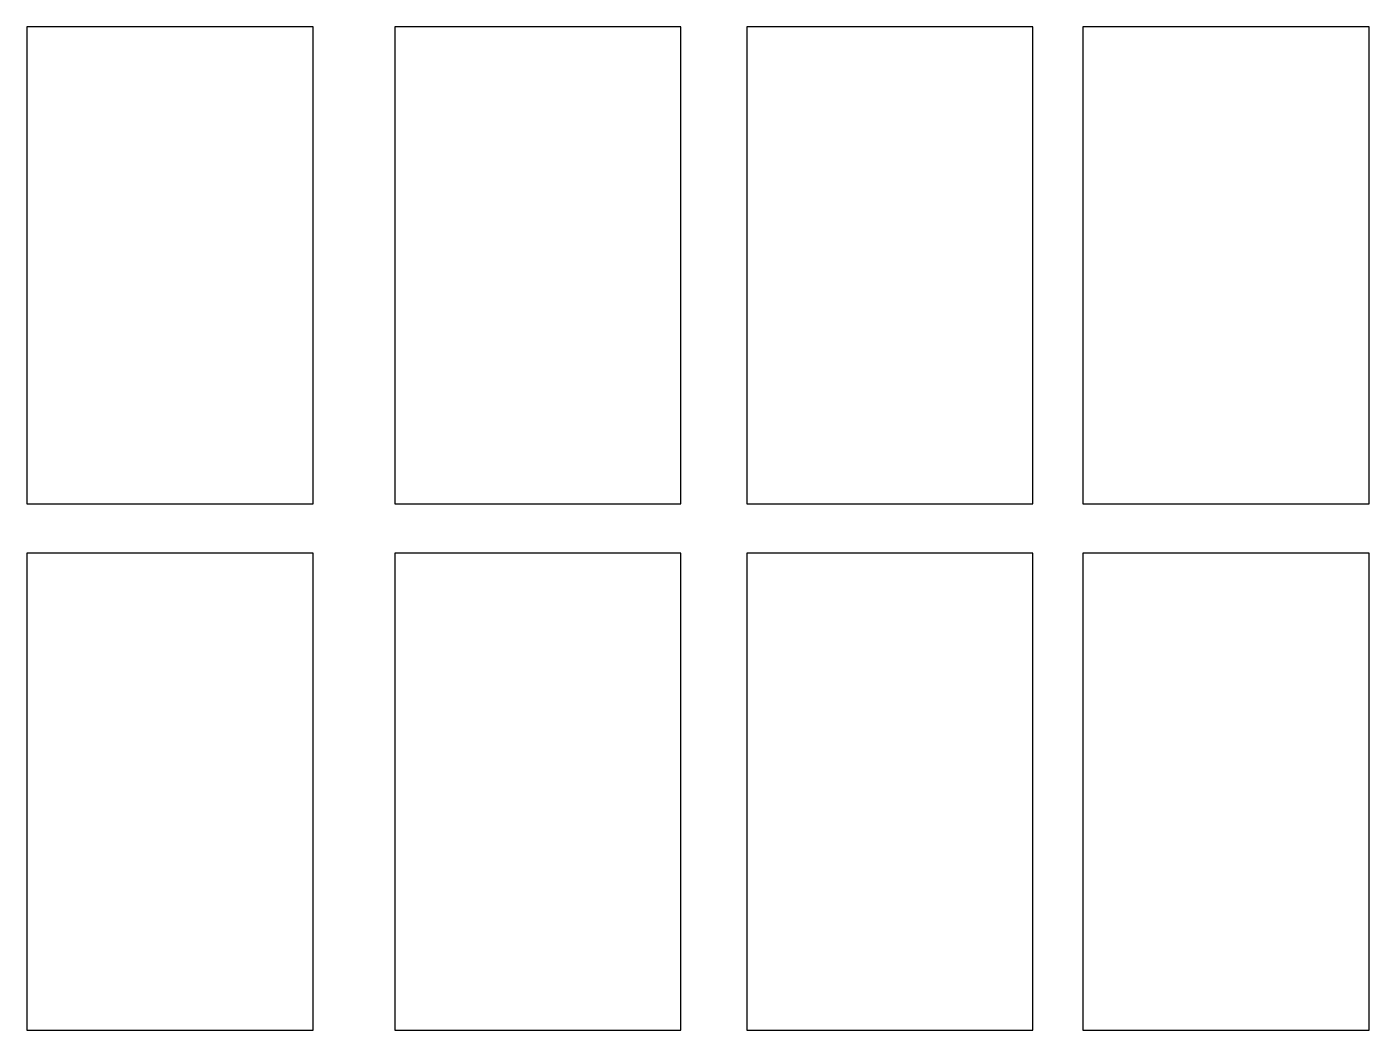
# Model space of a CAD drawing. Header units: millimetres. Extents: x 1464 to 15531, y 1002 to 11518.
import ezdxf

# ---------------------------------------------------------------- set-up
doc = ezdxf.new("R2010")
doc.units = ezdxf.units.MM

msp = doc.modelspace()

# ---------------------------------------------------------------- linework, layer by layer
for points in [[(1464, 6518), (4464, 6518), (4464, 11518), (1464, 11518)], [(5319, 6518), (8319, 6518), (8319, 11518), (5319, 11518)], [(9008, 6518), (12008, 6518), (12008, 11518), (9008, 11518)], [(12531, 6518), (15531, 6518), (15531, 11518), (12531, 11518)], [(1464, 1002), (4464, 1002), (4464, 6002), (1464, 6002)], [(5319, 1002), (8319, 1002), (8319, 6002), (5319, 6002)], [(9008, 1002), (12008, 1002), (12008, 6002), (9008, 6002)], [(12531, 1002), (15531, 1002), (15531, 6002), (12531, 6002)]]:
    msp.add_lwpolyline(points, close=True)

doc.saveas('drawing.dxf')
